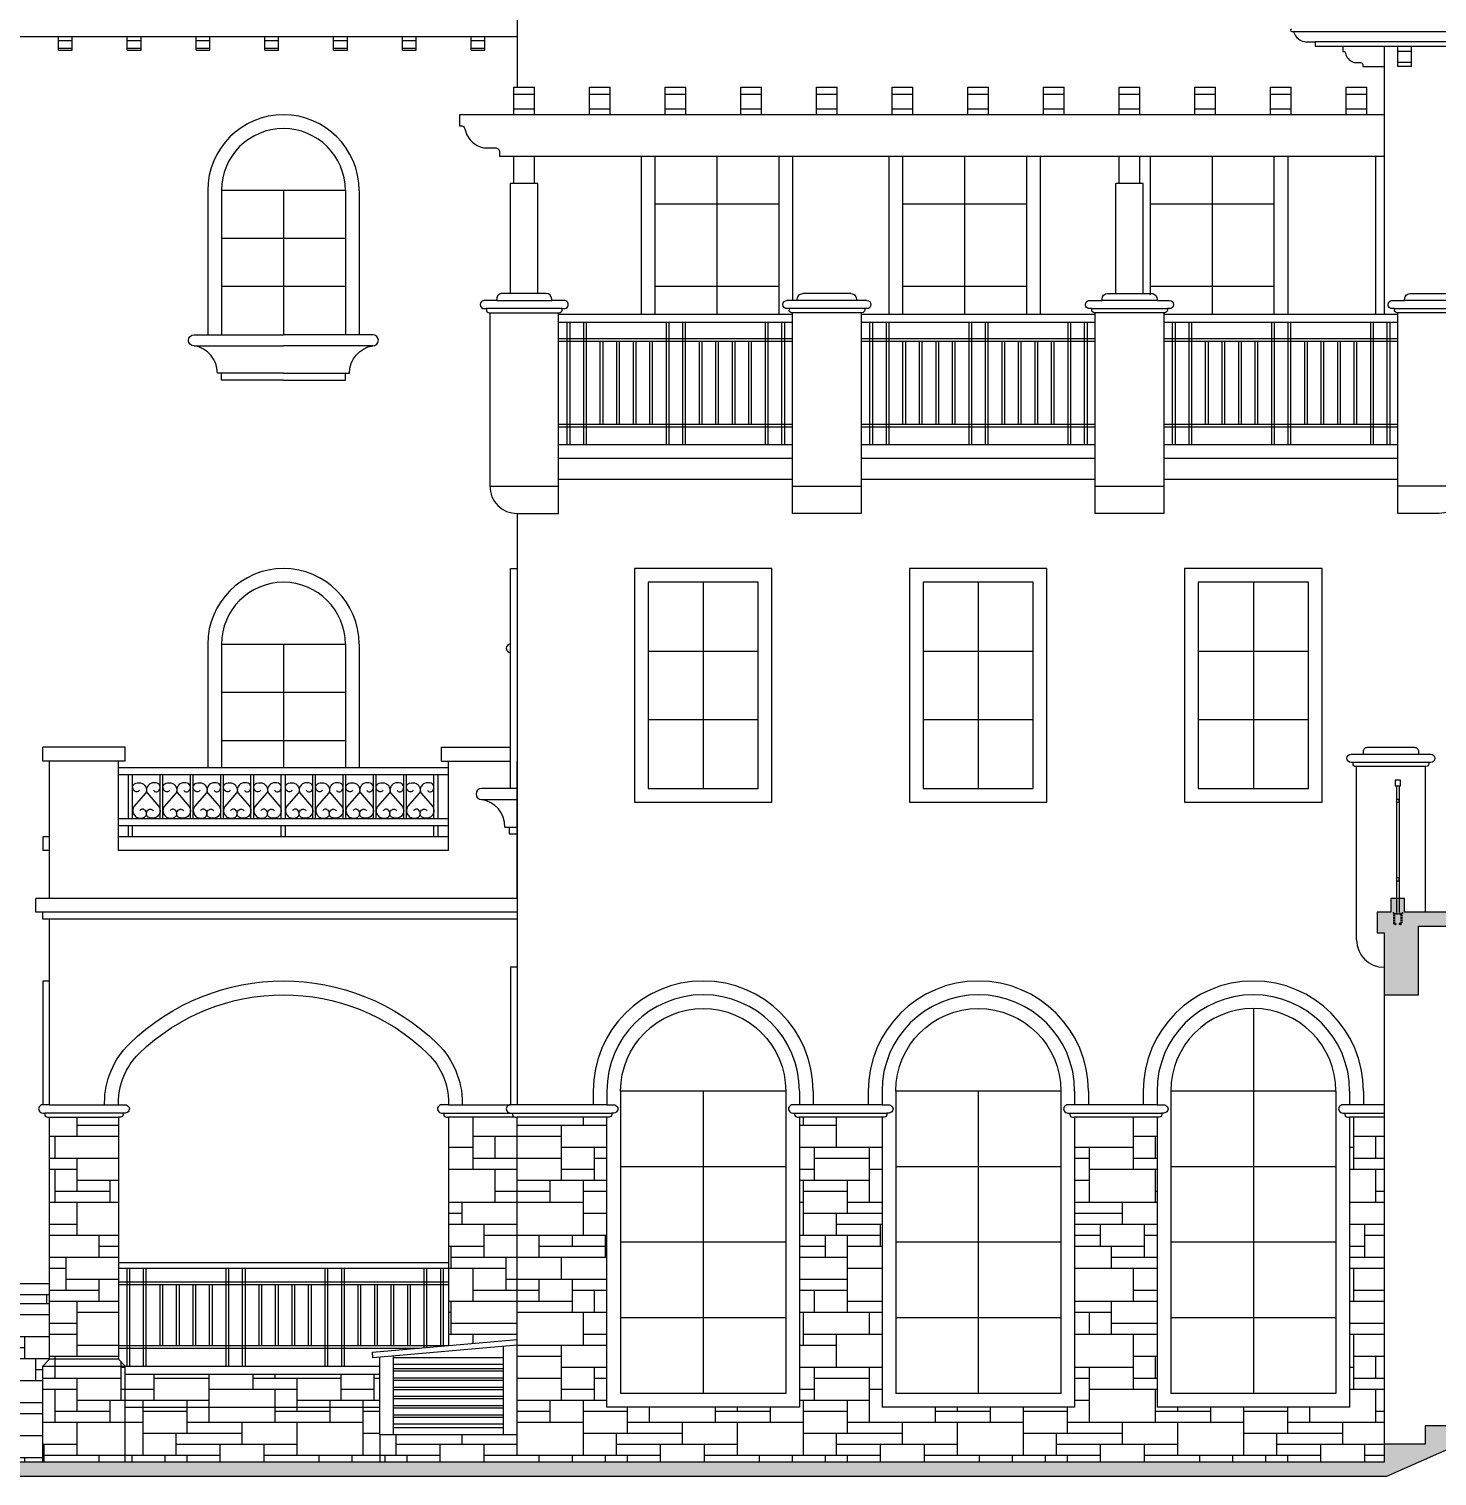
# Model space of a CAD drawing. Extents: x -34815 to 81416, y -425322 to 67478.
# Drawn here: x 13251 to 23486, y 46730 to 57254 of the extents above; entities that cross this region are included whole.
import ezdxf

# ---------------------------------------------------------------- set-up
doc = ezdxf.new("R2010")
doc.units = 0
doc.header["$LTSCALE"] = 1000
doc.header["$MEASUREMENT"] = 0
doc.linetypes.add('DASH', pattern=[0.35, 0.25, -0.1])
for name, color, linetype in [('column', 6, 'Continuous'), ('PUB_HATCH', 8, 'Continuous'), ('STAIR', 4, 'Continuous'), ('WINDOW', 4, 'Continuous')]:
    doc.layers.add(name, color=color, linetype=linetype)
doc.layers.add('WALL', color=2, linetype='Continuous', lineweight=25)
pattern_1 = [(0, (0, 0), (0, 1600), [1200, -400]), (0, (0, 80), (0, 1600), [-480, 480, -240, 400]), (0, (0, 160), (0, 1600), [-720, 880]), (0, (0, 240), (0, 1600), [720, -880]), (0, (0, 320), (0, 1600), [-320, 1280]), (0, (0, 400), (0, 1600), [560, -400, 480, -160]), (0, (560, 480), (0, 1600), [1280, -320]), (0, (-80, 560), (0, 1600), [880, -720]), (0, (-320, 640), (0, 1600), [720, -880]), (0, (0, 720), (0, 1600), [1280, -320]), (0, (0, 800), (0, 1600), [-640, 400, -240, 320]), (0, (800, 880), (0, 1600), [960, -640]), (0, (160, 960), (0, 1600), [640, -320, 240, -400]), (0, (480, 1040), (0, 1600), [640, -240, 400, -320]), (0, (1120, 1120), (0, 1600), [960, -640]), (0, (480, 1200), (0, 1600), [640, -960]), (0, (800, 1280), (0, 1600), [720, -880]), (0, (800, 1360), (0, 1600), [-480, 1120]), (0, (320, 1440), (0, 1600), [480, -1120]), (0, (800, 1520), (0, 1600), [1120, -480]), (90, (0, 640), (-1600, 1e-13), [240, -640, 560, -160]), (90, (160, 720), (-1600, 1e-13), [400, -240, 160, -800]), (90, (240, 400), (-1600, 1e-13), [160, -1440]), (90, (320, 240), (-1600, 1e-13), [160, -960, 240, -240]), (90, (400, 560), (-1600, 1e-13), [160, -1440]), (90, (480, 0), (-1600, 1e-13), [240, -720, 400, -240]), (90, (560, 320), (-1600, 1e-13), [240, -1360]), (90, (640, 720), (-1600, 1e-13), [240, -80, 160, -1120]), (90, (720, 80), (-1600, 1e-13), [240, -1360]), (90, (800, 480), (-1600, 1e-13), [240, -80, 240, -160, 400, -480]), (90, (960, 480), (-1600, 1e-13), [-1120, 160, -160, 160]), (90, (1040, 720), (-1600, 1e-13), [160, -1440]), (90, (1120, 160), (-1600, 1e-13), [160, -560, 400, -480]), (90, (1200, 400), (-1600, 1e-13), [80, -1040, 240, -240]), (90, (1280, 480), (-1600, 1e-13), [400, -400, 240, -560]), (90, (1360, 880), (-1600, 1e-13), [240, -400, 160, -800]), (90, (1440, 320), (-1600, 1e-13), [160, -1440]), (90, (1520, 480), (-1600, 1e-13), [160, -480, 240, -720])]

# ---------------------------------------------------------------- blocks, each defined once
blk = doc.blocks.new('ERSG')
at = {"layer": 'WALL'}
for points in [[(172770, 36534), (173770, 36534), (173770, 34834), (172770, 34834)], [(172870, 36434), (173670, 36434), (173670, 34934), (172870, 34934)]]:
    blk.add_lwpolyline(points, close=True, dxfattribs=at)
at = {"layer": 'WINDOW'}
for p, q in [((173270, 36434), (173270, 34934)), ((173670, 35934), (172870, 35934)), ((172870, 35434), (173670, 35434))]:
    blk.add_line(p, q, dxfattribs=at)
blk = doc.blocks.new('gfdrewtwe')
at = {"layer": 'WALL'}
for p, q in [((12225, 35799), (12805, 35799)), ((12340, 35849), (12690, 35849)), ((12225, 35739), (12805, 35739)), ((12240, 35739), (12240, 35729)), ((12260, 35709), (12770, 35709)), ((12265, 35709), (12265, 34249)), ((12765, 34249), (12765, 35709)), ((12790, 35739), (12790, 35729)), ((12765, 34449), (12265, 34449)), ((12265, 34249), (12765, 34249))]:
    blk.add_line(p, q, dxfattribs=at)
for centre, radius, start, end in [((12225, 35769), 30, 90, 270), ((12340, 35809), 40, 90, 194.4775), ((12690, 35809), 40, 345.5225, 90), ((12805, 35769), 30, 270, 90), ((12260, 35729), 20, 180, 270), ((12770, 35729), 20, 270, 0)]:
    blk.add_arc(centre, radius, start, end, dxfattribs=at)
blk = doc.blocks.new('GFDSGFD')
for p, q in [((56759, -7683), (56609, -7683)), ((56609, -7883), (56609, -7683)), ((56609, -7736), (56759, -7736)), ((56759, -7883), (56759, -7683)), ((56609, -7843), (56759, -7843))]:
    blk.add_line(p, q)
blk = doc.blocks.new('gd')
for p, q in [((-12141, -53287), (-12141, -53137)), ((-12041, -53287), (-12041, -53137)), ((-12141, -53177), (-12041, -53177)), ((-12141, -53257), (-12041, -53257)), ((-12141, -53287), (-12141, -53287)), ((-12141, -53287), (-12041, -53287))]:
    blk.add_line(p, q)
blk = doc.blocks.new('REW')
at = {"layer": 'WINDOW'}
for p, q in [((-107664, 35915), (-107924, 35915)), ((-107924, 35835), (-107664, 35835)), ((-107754, 35635), (-107724, 35635)), ((-107724, 35635), (-107724, 35585)), ((-107724, 35635), (-107664, 35635)), ((-107724, 35585), (-107664, 35585)), ((-107664, 35585), (-107664, 35585))]:
    blk.add_line(p, q, dxfattribs=at)
for centre, radius, start, end in [((-107924, 35875), 40, 90, 270), ((-107954, 35637), 200, 359.3523, 81.3768)]:
    blk.add_arc(centre, radius, start, end, dxfattribs=at)
blk = doc.blocks.new('rtew')
at = {"layer": 'WALL'}
for p, q in [((-28, -16378), (-578, -16378)), ((-553, -16408), (-53, -16408)), ((-503, -16318), (-103, -16318)), ((-53, -17668), (-553, -17668))]:
    blk.add_line(p, q, dxfattribs=at)
blk.add_lwpolyline([(-553, -17868), (-53, -17868), (-53, -16408), (-48, -16408, 0.41424), (-28, -16388), (-28, -16378), (-13, -16378, 1.047767), (-16, -16318), (-103, -16318), (-103, -16308, 0.414171), (-143, -16268), (-203, -16268), (-403, -16268), (-463, -16268, 0.414214), (-503, -16308), (-503, -16318), (-593, -16318, 1), (-593, -16378), (-578, -16378), (-578, -16388, 0.414214), (-558, -16408), (-553, -16408), (-553, -17868)], format="xyb", dxfattribs=at)
blk = doc.blocks.new('tges')
at = {"layer": 'WALL'}
for p, q in [((572, -16378), (22, -16378)), ((47, -16408), (547, -16408)), ((97, -16318), (497, -16318)), ((47, -17668), (547, -17668))]:
    blk.add_line(p, q, dxfattribs=at)
blk.add_lwpolyline([(197, -16268), (137, -16268, 0.414214), (97, -16308), (97, -16318), (7, -16318, 1), (7, -16378), (22, -16378), (22, -16388, 0.414214), (42, -16408), (47, -16408), (47, -17568), (47, -17668, 0.414046), (247, -17868), (547, -17868), (547, -16408), (552, -16408, 0.41424), (572, -16388), (572, -16378), (587, -16378, 1.047767), (584, -16318), (497, -16318), (497, -16308, 0.414171), (457, -16268), (397, -16268), (197, -16268)], format="xyb", dxfattribs=at)
blk = doc.blocks.new('GTEDTR')
for p, q in [((130315, -202467), (130315, -204667)), ((131515, -202467), (131515, -204667)), ((130315, -204667), (131515, -204667))]:
    blk.add_line(p, q)
blk.add_arc((130915, -202467), 600, 0, 180)
at = {"layer": 'WINDOW'}
for p, q in [((130315, -202467), (131515, -202467)), ((130915, -202467), (130915, -204667)), ((130315, -203017), (131515, -203017)), ((130315, -203567), (131515, -203567)), ((130315, -204117), (131515, -204117))]:
    blk.add_line(p, q, dxfattribs=at)
blk = doc.blocks.new('dgtre')
for p, q in [((6888, -53144), (6888, -53044)), ((6888, -53075), (6988, -53075)), ((6888, -53130), (6988, -53130)), ((6888, -53144), (6888, -53144)), ((6888, -53144), (6988, -53144)), ((6988, -53144), (6988, -53044))]:
    blk.add_line(p, q)
blk = doc.blocks.new('t')
for p, q in [((-43074, -84193), (-43074, -83541)), ((-42974, -84193), (-42974, -83550)), ((-42174, -84193), (-42174, -83620)), ((-42074, -84193), (-42074, -83629))]:
    blk.add_line(p, q)
at = {"layer": 'WALL'}
blk.add_lwpolyline([(-43074, -84193), (-42074, -84193), (-42074, -84393)], dxfattribs=at)
at = {"layer": 'WINDOW'}
for p, q in [((-42021, -83593), (-43074, -83501)), ((-43074, -83541), (-43074, -83501)), ((-43074, -83541), (-42024, -83633)), ((-42974, -83633), (-42174, -83633)), ((-42024, -83633), (-42021, -83593)), ((-42974, -83682), (-42174, -83682)), ((-42974, -83714), (-42174, -83714)), ((-42974, -83731), (-42174, -83731)), ((-42974, -83781), (-42174, -83781)), ((-42974, -83798), (-42174, -83798)), ((-42974, -83848), (-42174, -83848)), ((-42974, -83865), (-42174, -83865)), ((-42974, -83915), (-42174, -83915)), ((-42974, -83932), (-42174, -83932)), ((-42974, -83982), (-42174, -83982)), ((-42974, -83999), (-42174, -83999)), ((-42974, -84049), (-42174, -84049)), ((-42974, -84066), (-42174, -84066)), ((-42974, -84116), (-42174, -84116)), ((-42974, -84143), (-42174, -84143))]:
    blk.add_line(p, q, dxfattribs=at)

msp = doc.modelspace()

# ---------------------------------------------------------------- hatches: boundary and pattern name
msp.add_hatch(color=256).paths.add_polyline_path([(32462, 46830), (30201, 46830), (30201, 46963), (29901, 46963), (29901, 47096), (29601, 47096), (29601, 47230), (23701, 47230), (23701, 47096), (23401, 47096), (23401, 46963), (23101, 46963), (23101, 46830), (8645, 46830), (8645, 46730), (23122, 46730), (24025, 47130), (29278, 47130), (30180, 46730), (32462, 46730)])
at = {"layer": 'PUB_HATCH'}
msp.add_hatch(color=9, dxfattribs=at).paths.add_polyline_path([(23251, 50830), (23251, 50930), (23151, 50930), (23151, 50830), (23051, 50830), (23051, 50680), (23101, 50680), (23101, 50230), (23351, 50230), (23351, 50730), (29951, 50730), (29951, 50230), (30201, 50230), (30201, 50680), (30251, 50680), (30251, 50830), (30151, 50830), (30151, 50930), (30051, 50930), (30051, 50830), (29951, 50830), (23351, 50830)])
h = msp.add_hatch(dxfattribs=at)
h.set_pattern_fill('文化石01', color=9, scale=100, style=0)
h.set_pattern_definition(pattern_1)
h.paths.add_polyline_path([(13401, 47580), (13401, 49340), (13901, 49340), (13901, 47580), (13951, 47530), (13951, 46830), (13351, 46830), (13351, 47530)])
h = msp.add_hatch(dxfattribs=at)
h.set_pattern_fill('文化石01', color=9, scale=100, style=0)
h.set_pattern_definition(pattern_1)
h.paths.add_polyline_path([(23101, 49340), (23101, 46830), (13951, 46830), (13951, 47470), (15801, 47470), (15801, 47030), (16801, 47030), (16801, 49340), (17452, 49340), (17452, 47230), (18852, 47230), (18852, 49340), (19452, 49340), (19452, 47230), (20852, 47230), (20852, 49340), (21451, 49340), (21451, 47230), (22851, 47230), (22851, 49340)])
h = msp.add_hatch(dxfattribs=at)
h.set_pattern_fill('文化石01', color=9, scale=100, style=0)
h.set_pattern_definition(pattern_1)
h.paths.add_polyline_path([(16801, 49340), (16301, 49340), (16301, 47678), (16801, 47722)])
h = msp.add_hatch(dxfattribs=at)
h.set_pattern_fill('文化石01', color=9, scale=100, style=0)
h.set_pattern_definition([(180, (-156460.2, 87102.5), (0, 1600), [1200, -400]), (180, (-156460.2, 87182.5), (0, 1600), [-480, 480, -240, 400]), (180, (-156460.2, 87262.5), (0, 1600), [-720, 880]), (180, (-156460.2, 87342.5), (0, 1600), [720, -880]), (180, (-156460.2, 87422.5), (0, 1600), [-320, 1280]), (180, (-156460.2, 87502.5), (0, 1600), [560, -400, 480, -160]), (180, (-157020.2, 87582.5), (0, 1600), [1280, -320]), (180, (-156380.2, 87662.5), (0, 1600), [880, -720]), (180, (-156140.2, 87742.5), (0, 1600), [720, -880]), (180, (-156460.2, 87822.5), (0, 1600), [1280, -320]), (180, (-156460.2, 87902.5), (0, 1600), [-640, 400, -240, 320]), (180, (-157260.2, 87982.5), (0, 1600), [960, -640]), (180, (-156620.2, 88062.5), (0, 1600), [640, -320, 240, -400]), (180, (-156940.2, 88142.5), (0, 1600), [640, -240, 400, -320]), (180, (-157580.2, 88222.5), (0, 1600), [960, -640]), (180, (-156940.2, 88302.5), (0, 1600), [640, -960]), (180, (-157260.2, 88382.5), (0, 1600), [720, -880]), (180, (-157260.2, 88462.5), (0, 1600), [-480, 1120]), (180, (-156780.2, 88542.5), (0, 1600), [480, -1120]), (180, (-157260.2, 88622.5), (0, 1600), [1120, -480]), (90, (-156460.2, 87742.5), (1600, 1e-13), [240, -640, 560, -160]), (90, (-156620.2, 87822.5), (1600, 1e-13), [400, -240, 160, -800]), (90, (-156700.2, 87502.5), (1600, 1e-13), [160, -1440]), (90, (-156780.2, 87342.5), (1600, 1e-13), [160, -960, 240, -240]), (90, (-156860.2, 87662.5), (1600, 1e-13), [160, -1440]), (90, (-156940.2, 87102.5), (1600, 1e-13), [240, -720, 400, -240]), (90, (-157020.2, 87422.5), (1600, 1e-13), [240, -1360]), (90, (-157100.2, 87822.5), (1600, 1e-13), [240, -80, 160, -1120]), (90, (-157180.2, 87182.5), (1600, 1e-13), [240, -1360]), (90, (-157260.2, 87582.5), (1600, 1e-13), [240, -80, 240, -160, 400, -480]), (90, (-157420.2, 87582.5), (1600, 1e-13), [-1120, 160, -160, 160]), (90, (-157500.2, 87822.5), (1600, 1e-13), [160, -1440]), (90, (-157580.2, 87262.5), (1600, 1e-13), [160, -560, 400, -480]), (90, (-157660.2, 87502.5), (1600, 1e-13), [80, -1040, 240, -240]), (90, (-157740.2, 87582.5), (1600, 1e-13), [400, -400, 240, -560]), (90, (-157820.2, 87982.5), (1600, 1e-13), [240, -400, 160, -800]), (90, (-157900.2, 87422.5), (1600, 1e-13), [160, -1440]), (90, (-157980.2, 87582.5), (1600, 1e-13), [160, -480, 240, -720])])
h.paths.add_polyline_path([(13401, 48050), (13401, 47580), (13351, 47530), (13351, 46830), (10801, 46830), (10801, 48050)])

# ---------------------------------------------------------------- linework, layer by layer
for p, q in [((16801, 58530), (16801, 56830)), ((10651, 57200), (16801, 57200)), ((22443, 57235), (30859, 57235)), ((30701, 57160), (22601, 57160)), ((16776, 56130), (16776, 56330)), ((16926, 56130), (16926, 56330)), ((21176, 56130), (21176, 56330)), ((21326, 56130), (21326, 56330)), ((16751, 55330), (16751, 56130)), ((16951, 56130), (16751, 56130)), ((16951, 55330), (16951, 56130)), ((21151, 55330), (21151, 56130)), ((21351, 56130), (21151, 56130)), ((21351, 55330), (21351, 56130)), ((14551, 56080), (14551, 55030)), ((14651, 56080), (14651, 55030)), ((15551, 56080), (15551, 55030)), ((15651, 56080), (15651, 55030)), ((14451, 54950), (15101, 54950)), ((15751, 54950), (15101, 54950)), ((15101, 54750), (14651, 54750)), ((15101, 54750), (15551, 54750)), ((18801, 54230), (17101, 54230)), ((21001, 54230), (19301, 54230)), ((23201, 54230), (21501, 54230)), ((18801, 54130), (17101, 54130)), ((21001, 54130), (19301, 54130)), ((23201, 54130), (21501, 54130)), ((14551, 52780), (14551, 51880)), ((14651, 52780), (14651, 51880)), ((15551, 52780), (15551, 51880)), ((15651, 52780), (15651, 51880)), ((23221, 51790), (23181, 51790)), ((23181, 51790), (23181, 51750)), ((23221, 51750), (23221, 51790)), ((23181, 51750), (23221, 51750)), ((23191, 51750), (23191, 50830)), ((23211, 51750), (23211, 50830)), ((23211, 51650), (23191, 51650)), ((23191, 51650), (23191, 51630)), ((23191, 51630), (23211, 51630)), ((23211, 51630), (23211, 51650)), ((21551, 49530), (21551, 47330)), ((22751, 49530), (22751, 47330)), ((10801, 48130), (13401, 48130)), ((10801, 48050), (13401, 48050)), ((13951, 47530), (15801, 47530)), ((13951, 47470), (15801, 47470)), ((22751, 47330), (21551, 47330)), ((13951, 47230), (15801, 47230))]:
    msp.add_line(p, q)
at = {"color": 7, "linetype": 'DASH', "ltscale": 0.05}
for p, q in [((23168, 50830), (23168, 50822)), ((23235, 50822), (23168, 50822)), ((23170, 50811), (23170, 50753)), ((23176, 50811), (23176, 50753)), ((23219, 50816), (23181, 50816)), ((23181, 50748), (23188, 50748)), ((23181, 50742), (23188, 50742)), ((23188, 50748), (23188, 50742)), ((23212, 50748), (23212, 50742)), ((23219, 50748), (23212, 50748)), ((23219, 50742), (23212, 50742)), ((23224, 50811), (23224, 50753)), ((23230, 50811), (23230, 50753)), ((23235, 50830), (23235, 50822))]:
    msp.add_line(p, q, dxfattribs=at)
for points in [[(22801, 57130), (22801, 57090), (22806, 57090, -0.353065), (22821, 57078, 0.250624), (22876, 57013, 0.094114), (22894, 57010), (22931, 57010, -0.414214), (22946, 56995), (22946, 56980), (23101, 56980)], [(23101, 56630), (16381, 56630), (16381, 56550), (16390, 56550, -0.353065), (16420, 56527, 0.250624), (16530, 56397, 0.094114), (16566, 56390), (16641, 56390, -0.414214), (16671, 56360), (16671, 56330), (23101, 56330)], [(15101, 54700), (14651, 54700), (14651, 54750), (14621, 54750, 0.374006), (14451, 54950, -1), (14451, 55030), (15101, 55030)], [(15101, 54700), (15551, 54700), (15551, 54750), (15581, 54750, -0.374006), (15751, 54950, 1), (15751, 55030), (15101, 55030)]]:
    msp.add_lwpolyline(points, format="xyb")
for points in [[(17101, 53980), (18801, 53980)], [(19301, 53980), (21001, 53980)], [(21501, 53980), (23201, 53980)]]:
    msp.add_lwpolyline(points)
msp.add_lwpolyline([(23211, 51080), (23191, 51080), (23191, 51060), (23211, 51060)], close=True)
for centre, radius in [((15101, 56080), 550), ((15101, 56080), 450), ((15101, 52780), 550), ((15101, 52780), 450), ((22151, 49530), 600)]:
    msp.add_arc(centre, radius, 0, 180)
for centre, radius, start, end in [((23181, 50811), 11, 90, 180), ((23181, 50753), 11, 180, 270), ((23181, 50811), 5, 90, 180), ((23181, 50753), 5, 180, 270), ((23219, 50811), 11, 0, 90), ((23219, 50811), 5, 0, 90), ((23219, 50753), 5, 270, 0), ((23219, 50753), 11, 270, 0)]:
    msp.add_arc(centre, radius, start, end, dxfattribs=at)
at = {"layer": 'column'}
for points in [[(23251, 50830), (23251, 50930), (23151, 50930), (23151, 50830), (23051, 50830), (23051, 50680), (23101, 50680), (23101, 50230), (23351, 50230), (23351, 50730), (29951, 50730)], [(23151, 50830), (23101, 50830)], [(29951, 50830), (23351, 50830), (23351, 50830), (23251, 50830)], [(32462, 46830), (30201, 46830), (30201, 46963), (29901, 46963), (29901, 47096), (29601, 47096), (29601, 47230), (23701, 47230), (23701, 47096), (23401, 47096), (23401, 46963), (23101, 46963), (23101, 46830), (8645, 46830), (8645, 46730), (23122, 46730), (24025, 47130), (29278, 47130), (30180, 46730), (32462, 46730), (32462, 46830)]]:
    msp.add_lwpolyline(points, dxfattribs=at)
at = {"layer": 'STAIR'}
for p, q in [((17701, 56330), (17701, 55180)), ((17801, 56330), (17801, 55180)), ((18701, 56330), (18701, 55180)), ((18701, 56330), (18701, 55180)), ((18801, 56330), (18801, 55280)), ((19501, 56330), (19501, 55180)), ((19601, 56330), (19601, 55180)), ((20501, 56330), (20501, 55180)), ((20501, 56330), (20501, 55180)), ((20601, 56330), (20601, 55180)), ((21401, 56330), (21401, 55321)), ((21401, 56330), (21401, 55321)), ((22301, 56330), (22301, 55180)), ((22301, 56330), (22301, 55180)), ((22401, 56330), (22401, 55180)), ((17101, 55180), (18801, 55180)), ((19301, 55180), (21001, 55180)), ((21501, 55180), (23201, 55180)), ((18801, 55120), (17101, 55120)), ((17162, 55120), (17162, 54230)), ((17182, 55120), (17182, 54230)), ((17282, 55120), (17282, 54230)), ((17302, 55120), (17302, 54230)), ((17882, 55120), (17882, 54230)), ((17902, 55120), (17902, 54230)), ((18002, 55120), (18002, 54230)), ((18022, 55120), (18022, 54230)), ((18602, 55120), (18602, 54230)), ((18622, 55120), (18622, 54230)), ((18722, 55120), (18722, 54230)), ((18742, 55120), (18742, 54230)), ((21001, 55120), (19301, 55120)), ((19362, 55120), (19362, 54230)), ((19382, 55120), (19382, 54230)), ((19482, 55120), (19482, 54230)), ((19502, 55120), (19502, 54230)), ((20082, 55120), (20082, 54230)), ((20102, 55120), (20102, 54230)), ((20202, 55120), (20202, 54230)), ((20222, 55120), (20222, 54230)), ((20802, 55120), (20802, 54230)), ((20822, 55120), (20822, 54230)), ((20922, 55120), (20922, 54230)), ((20942, 55120), (20942, 54230)), ((23201, 55120), (21501, 55120)), ((21562, 55120), (21562, 54230)), ((21582, 55120), (21582, 54230)), ((21682, 55120), (21682, 54230)), ((21702, 55120), (21702, 54230)), ((22282, 55120), (22282, 54230)), ((22302, 55120), (22302, 54230)), ((22402, 55120), (22402, 54230)), ((22422, 55120), (22422, 54230)), ((23002, 55120), (23002, 54230)), ((23022, 55120), (23022, 54230)), ((23122, 55120), (23122, 54230)), ((23142, 55120), (23142, 54230)), ((18801, 55000), (17101, 55000)), ((18801, 54980), (17101, 54980)), ((17402, 54980), (17402, 54380)), ((17422, 54980), (17422, 54380)), ((17522, 54980), (17522, 54380)), ((17542, 54980), (17542, 54380)), ((17642, 54980), (17642, 54380)), ((17662, 54980), (17662, 54380)), ((17762, 54980), (17762, 54380)), ((17782, 54980), (17782, 54380)), ((18122, 54980), (18122, 54380)), ((18142, 54980), (18142, 54380)), ((18242, 54980), (18242, 54380)), ((18262, 54980), (18262, 54380)), ((18362, 54980), (18362, 54380)), ((18382, 54980), (18382, 54380)), ((18482, 54980), (18482, 54380)), ((18502, 54980), (18502, 54380)), ((21001, 55000), (19301, 55000)), ((21001, 54980), (19301, 54980)), ((19602, 54980), (19602, 54380)), ((19622, 54980), (19622, 54380)), ((19722, 54980), (19722, 54380)), ((19742, 54980), (19742, 54380)), ((19842, 54980), (19842, 54380)), ((19862, 54980), (19862, 54380)), ((19962, 54980), (19962, 54380)), ((19982, 54980), (19982, 54380)), ((20322, 54980), (20322, 54380)), ((20342, 54980), (20342, 54380)), ((20442, 54980), (20442, 54380)), ((20462, 54980), (20462, 54380)), ((20562, 54980), (20562, 54380)), ((20582, 54980), (20582, 54380)), ((20682, 54980), (20682, 54380)), ((20702, 54980), (20702, 54380)), ((23201, 55000), (21501, 55000)), ((23201, 54980), (21501, 54980)), ((21802, 54980), (21802, 54380)), ((21822, 54980), (21822, 54380)), ((21922, 54980), (21922, 54380)), ((21942, 54980), (21942, 54380)), ((22042, 54980), (22042, 54380)), ((22062, 54980), (22062, 54380)), ((22162, 54980), (22162, 54380)), ((22182, 54980), (22182, 54380)), ((22522, 54980), (22522, 54380)), ((22542, 54980), (22542, 54380)), ((22642, 54980), (22642, 54380)), ((22662, 54980), (22662, 54380)), ((22762, 54980), (22762, 54380)), ((22782, 54980), (22782, 54380)), ((22882, 54980), (22882, 54380)), ((22902, 54980), (22902, 54380)), ((17101, 54380), (18801, 54380)), ((17101, 54360), (18801, 54360)), ((19301, 54380), (21001, 54380)), ((19301, 54360), (21001, 54360)), ((21501, 54380), (23201, 54380)), ((21501, 54360), (23201, 54360)), ((23426, 51920), (22876, 51920)), ((22951, 51980), (23351, 51980)), ((16301, 51880), (13901, 51880)), ((16301, 51830), (13901, 51830)), ((13975, 51510), (13975, 51830)), ((14005, 51510), (14005, 51830)), ((14205, 51510), (14205, 51830)), ((14225, 51510), (14225, 51830)), ((14425, 51510), (14425, 51830)), ((14445, 51510), (14445, 51830)), ((14645, 51510), (14645, 51830)), ((14665, 51510), (14665, 51830)), ((14865, 51510), (14865, 51830)), ((14885, 51510), (14885, 51830)), ((15085, 51510), (15085, 51830)), ((15115, 51510), (15115, 51830)), ((15315, 51510), (15315, 51830)), ((15335, 51510), (15335, 51830)), ((15535, 51510), (15535, 51830)), ((15555, 51510), (15555, 51830)), ((15755, 51510), (15755, 51830)), ((15775, 51510), (15775, 51830)), ((15975, 51510), (15975, 51830)), ((15995, 51510), (15995, 51830)), ((16195, 51510), (16195, 51830)), ((16225, 51510), (16225, 51830)), ((16301, 51510), (13901, 51510)), ((16301, 51460), (13901, 51460)), ((16301, 51380), (13901, 51380)), ((13975, 51380), (13975, 51460)), ((14005, 51380), (14005, 51460)), ((15085, 51380), (15085, 51460)), ((15115, 51380), (15115, 51460)), ((16195, 51380), (16195, 51460)), ((16225, 51380), (16225, 51460)), ((16301, 48280), (13901, 48280)), ((16301, 48240), (13901, 48240)), ((13962, 48240), (13962, 47530)), ((13982, 48240), (13982, 47530)), ((14082, 48240), (14082, 47530)), ((14102, 48240), (14102, 47530)), ((14682, 48240), (14682, 47530)), ((14702, 48240), (14702, 47530)), ((14802, 48240), (14802, 47530)), ((14822, 48240), (14822, 47530)), ((15402, 48240), (15402, 47530)), ((15422, 48240), (15422, 47530)), ((15522, 48240), (15522, 47530)), ((15542, 48240), (15542, 47530)), ((16122, 48240), (16122, 47663)), ((16142, 48240), (16142, 47664)), ((16242, 48240), (16242, 47673)), ((16262, 48240), (16262, 47675)), ((16301, 48140), (13901, 48140)), ((16301, 48120), (13901, 48120)), ((14202, 48120), (14202, 47680)), ((14222, 48120), (14222, 47680)), ((14322, 48120), (14322, 47680)), ((14342, 48120), (14342, 47680)), ((14442, 48120), (14442, 47680)), ((14462, 48120), (14462, 47680)), ((14562, 48120), (14562, 47680)), ((14582, 48120), (14582, 47680)), ((14922, 48120), (14922, 47680)), ((14942, 48120), (14942, 47680)), ((15042, 48120), (15042, 47680)), ((15062, 48120), (15062, 47680)), ((15162, 48120), (15162, 47680)), ((15182, 48120), (15182, 47680)), ((15282, 48120), (15282, 47680)), ((15302, 48120), (15302, 47680)), ((15642, 48120), (15642, 47680)), ((15662, 48120), (15662, 47680)), ((15762, 48120), (15762, 47680)), ((15782, 48120), (15782, 47680)), ((15882, 48120), (15882, 47680)), ((15902, 48120), (15902, 47680)), ((16002, 48120), (16002, 47680)), ((16022, 48120), (16022, 47680)), ((13901, 47680), (16301, 47680)), ((13901, 47660), (16091, 47660))]:
    msp.add_line(p, q, dxfattribs=at)
for points in [[(14054, 51719, -0.151768), (14046, 51709, -0.28797), (14017, 51713, -0.216067), (14005, 51739, -0.327092), (14027, 51769, -0.174853), (14075, 51767, -0.150941), (14096, 51748, -0.144945), (14106, 51719, -0.086621), (14101, 51698), (14014, 51600, 0.020682), (14007, 51581, 0.153364), (14008, 51554, 0.109649), (14025, 51527, 0.151234), (14054, 51515, 0.129737), (14087, 51519, 0.187558), (14103, 51535, 0.189733), (14104, 51560, 0.247095), (14083, 51579, 0.235112), (14063, 51576, 0.084885), (14057, 51568, 1.56974)], [(14157, 51719, 0.151768), (14165, 51709, 0.28797), (14194, 51713, 0.216067), (14205, 51739, 0.327092), (14184, 51769, 0.174853), (14136, 51767, 0.150941), (14115, 51748, 0.144945), (14105, 51719, 0.086621), (14110, 51698), (14196, 51600, -0.020682), (14203, 51581, -0.153364), (14203, 51554, -0.109649), (14186, 51527, -0.151234), (14157, 51515, -0.129737), (14124, 51519, -0.187558), (14107, 51535, -0.189733), (14107, 51560, -0.247095), (14127, 51579, -0.235112), (14148, 51576, -0.084885), (14154, 51568, -1.56974)], [(14274, 51719, -0.151768), (14266, 51709, -0.28797), (14237, 51713, -0.216067), (14225, 51739, -0.327092), (14247, 51769, -0.174853), (14295, 51767, -0.150941), (14316, 51748, -0.144945), (14326, 51719, -0.086621), (14321, 51698), (14234, 51600, 0.020682), (14227, 51581, 0.153364), (14228, 51554, 0.109649), (14245, 51527, 0.151234), (14274, 51515, 0.129737), (14307, 51519, 0.187558), (14323, 51535, 0.189733), (14324, 51560, 0.247095), (14303, 51579, 0.235112), (14283, 51576, 0.084885), (14277, 51568, 1.56974)], [(14377, 51719, 0.151768), (14385, 51709, 0.28797), (14414, 51713, 0.216067), (14425, 51739, 0.327092), (14404, 51769, 0.174853), (14356, 51767, 0.150941), (14335, 51748, 0.144945), (14325, 51719, 0.086621), (14330, 51698), (14416, 51600, -0.020682), (14423, 51581, -0.153364), (14423, 51554, -0.109649), (14406, 51527, -0.151234), (14377, 51515, -0.129737), (14344, 51519, -0.187558), (14327, 51535, -0.189733), (14327, 51560, -0.247095), (14347, 51579, -0.235112), (14368, 51576, -0.084885), (14374, 51568, -1.56974)], [(14494, 51719, -0.151768), (14486, 51709, -0.28797), (14457, 51713, -0.216067), (14445, 51739, -0.327092), (14467, 51769, -0.174853), (14515, 51767, -0.150941), (14536, 51748, -0.144945), (14546, 51719, -0.086621), (14541, 51698), (14454, 51600, 0.020682), (14447, 51581, 0.153364), (14448, 51554, 0.109649), (14465, 51527, 0.151234), (14494, 51515, 0.129737), (14527, 51519, 0.187558), (14543, 51535, 0.189733), (14544, 51560, 0.247095), (14523, 51579, 0.235112), (14503, 51576, 0.084885), (14497, 51568, 1.56974)], [(14597, 51719, 0.151768), (14605, 51709, 0.28797), (14634, 51713, 0.216067), (14645, 51739, 0.327092), (14624, 51769, 0.174853), (14576, 51767, 0.150941), (14555, 51748, 0.144945), (14545, 51719, 0.086621), (14550, 51698), (14636, 51600, -0.020682), (14643, 51581, -0.153364), (14643, 51554, -0.109649), (14626, 51527, -0.151234), (14597, 51515, -0.129737), (14564, 51519, -0.187558), (14547, 51535, -0.189733), (14547, 51560, -0.247095), (14567, 51579, -0.235112), (14588, 51576, -0.084885), (14594, 51568, -1.56974)], [(14714, 51719, -0.151768), (14706, 51709, -0.28797), (14677, 51713, -0.216067), (14665, 51739, -0.327092), (14687, 51769, -0.174853), (14735, 51767, -0.150941), (14756, 51748, -0.144945), (14766, 51719, -0.086621), (14761, 51698), (14674, 51600, 0.020682), (14667, 51581, 0.153364), (14668, 51554, 0.109649), (14685, 51527, 0.151234), (14714, 51515, 0.129737), (14747, 51519, 0.187558), (14763, 51535, 0.189733), (14764, 51560, 0.247095), (14743, 51579, 0.235112), (14723, 51576, 0.084885), (14717, 51568, 1.56974)], [(14817, 51719, 0.151768), (14825, 51709, 0.28797), (14854, 51713, 0.216067), (14865, 51739, 0.327092), (14844, 51769, 0.174853), (14796, 51767, 0.150941), (14775, 51748, 0.144945), (14765, 51719, 0.086621), (14770, 51698), (14856, 51600, -0.020682), (14863, 51581, -0.153364), (14863, 51554, -0.109649), (14846, 51527, -0.151234), (14817, 51515, -0.129737), (14784, 51519, -0.187558), (14767, 51535, -0.189733), (14767, 51560, -0.247095), (14787, 51579, -0.235112), (14808, 51576, -0.084885), (14814, 51568, -1.56974)], [(14934, 51719, -0.151768), (14926, 51709, -0.28797), (14897, 51713, -0.216067), (14885, 51739, -0.327092), (14907, 51769, -0.174853), (14955, 51767, -0.150941), (14976, 51748, -0.144945), (14986, 51719, -0.086621), (14981, 51698), (14894, 51600, 0.020682), (14887, 51581, 0.153364), (14888, 51554, 0.109649), (14905, 51527, 0.151234), (14934, 51515, 0.129737), (14967, 51519, 0.187558), (14983, 51535, 0.189733), (14984, 51560, 0.247095), (14963, 51579, 0.235112), (14943, 51576, 0.084885), (14937, 51568, 1.56974)], [(15037, 51719, 0.151768), (15045, 51709, 0.28797), (15074, 51713, 0.216067), (15085, 51739, 0.327092), (15064, 51769, 0.174853), (15016, 51767, 0.150941), (14995, 51748, 0.144945), (14985, 51719, 0.086621), (14990, 51698), (15076, 51600, -0.020682), (15083, 51581, -0.153364), (15083, 51554, -0.109649), (15066, 51527, -0.151234), (15037, 51515, -0.129737), (15004, 51519, -0.187558), (14987, 51535, -0.189733), (14987, 51560, -0.247095), (15007, 51579, -0.235112), (15028, 51576, -0.084885), (15034, 51568, -1.56974)], [(15164, 51719, -0.151768), (15156, 51709, -0.28797), (15127, 51713, -0.216067), (15115, 51739, -0.327092), (15137, 51769, -0.174853), (15185, 51767, -0.150941), (15206, 51748, -0.144945), (15216, 51719, -0.086621), (15211, 51698), (15124, 51600, 0.020682), (15117, 51581, 0.153364), (15118, 51554, 0.109649), (15135, 51527, 0.151234), (15164, 51515, 0.129737), (15197, 51519, 0.187558), (15213, 51535, 0.189733), (15214, 51560, 0.247095), (15193, 51579, 0.235112), (15173, 51576, 0.084885), (15167, 51568, 1.56974)], [(15267, 51719, 0.151768), (15275, 51709, 0.28797), (15304, 51713, 0.216067), (15315, 51739, 0.327092), (15294, 51769, 0.174853), (15246, 51767, 0.150941), (15225, 51748, 0.144945), (15215, 51719, 0.086621), (15220, 51698), (15306, 51600, -0.020682), (15313, 51581, -0.153364), (15313, 51554, -0.109649), (15296, 51527, -0.151234), (15267, 51515, -0.129737), (15234, 51519, -0.187558), (15217, 51535, -0.189733), (15217, 51560, -0.247095), (15237, 51579, -0.235112), (15258, 51576, -0.084885), (15264, 51568, -1.56974)], [(15384, 51719, -0.151768), (15376, 51709, -0.28797), (15347, 51713, -0.216067), (15335, 51739, -0.327092), (15357, 51769, -0.174853), (15405, 51767, -0.150941), (15426, 51748, -0.144945), (15436, 51719, -0.086621), (15431, 51698), (15344, 51600, 0.020682), (15337, 51581, 0.153364), (15338, 51554, 0.109649), (15355, 51527, 0.151234), (15384, 51515, 0.129737), (15417, 51519, 0.187558), (15433, 51535, 0.189733), (15434, 51560, 0.247095), (15413, 51579, 0.235112), (15393, 51576, 0.084885), (15387, 51568, 1.56974)], [(15487, 51719, 0.151768), (15495, 51709, 0.28797), (15524, 51713, 0.216067), (15535, 51739, 0.327092), (15514, 51769, 0.174853), (15466, 51767, 0.150941), (15445, 51748, 0.144945), (15435, 51719, 0.086621), (15440, 51698), (15526, 51600, -0.020682), (15533, 51581, -0.153364), (15533, 51554, -0.109649), (15516, 51527, -0.151234), (15487, 51515, -0.129737), (15454, 51519, -0.187558), (15437, 51535, -0.189733), (15437, 51560, -0.247095), (15457, 51579, -0.235112), (15478, 51576, -0.084885), (15484, 51568, -1.56974)], [(15604, 51719, -0.151768), (15596, 51709, -0.28797), (15567, 51713, -0.216067), (15555, 51739, -0.327092), (15577, 51769, -0.174853), (15625, 51767, -0.150941), (15646, 51748, -0.144945), (15656, 51719, -0.086621), (15651, 51698), (15564, 51600, 0.020682), (15557, 51581, 0.153364), (15558, 51554, 0.109649), (15575, 51527, 0.151234), (15604, 51515, 0.129737), (15637, 51519, 0.187558), (15653, 51535, 0.189733), (15654, 51560, 0.247095), (15633, 51579, 0.235112), (15613, 51576, 0.084885), (15607, 51568, 1.56974)], [(15707, 51719, 0.151768), (15715, 51709, 0.28797), (15744, 51713, 0.216067), (15755, 51739, 0.327092), (15734, 51769, 0.174853), (15686, 51767, 0.150941), (15665, 51748, 0.144945), (15655, 51719, 0.086621), (15660, 51698), (15746, 51600, -0.020682), (15753, 51581, -0.153364), (15753, 51554, -0.109649), (15736, 51527, -0.151234), (15707, 51515, -0.129737), (15674, 51519, -0.187558), (15657, 51535, -0.189733), (15657, 51560, -0.247095), (15677, 51579, -0.235112), (15698, 51576, -0.084885), (15704, 51568, -1.56974)], [(15824, 51719, -0.151768), (15816, 51709, -0.28797), (15787, 51713, -0.216067), (15775, 51739, -0.327092), (15797, 51769, -0.174853), (15845, 51767, -0.150941), (15866, 51748, -0.144945), (15876, 51719, -0.086621), (15871, 51698), (15784, 51600, 0.020682), (15777, 51581, 0.153364), (15778, 51554, 0.109649), (15795, 51527, 0.151234), (15824, 51515, 0.129737), (15857, 51519, 0.187558), (15873, 51535, 0.189733), (15874, 51560, 0.247095), (15853, 51579, 0.235112), (15833, 51576, 0.084885), (15827, 51568, 1.56974)], [(15927, 51719, 0.151768), (15935, 51709, 0.28797), (15964, 51713, 0.216067), (15975, 51739, 0.327092), (15954, 51769, 0.174853), (15906, 51767, 0.150941), (15885, 51748, 0.144945), (15875, 51719, 0.086621), (15880, 51698), (15966, 51600, -0.020682), (15973, 51581, -0.153364), (15973, 51554, -0.109649), (15956, 51527, -0.151234), (15927, 51515, -0.129737), (15894, 51519, -0.187558), (15877, 51535, -0.189733), (15877, 51560, -0.247095), (15897, 51579, -0.235112), (15918, 51576, -0.084885), (15924, 51568, -1.56974)], [(16044, 51719, -0.151768), (16036, 51709, -0.28797), (16007, 51713, -0.216067), (15995, 51739, -0.327092), (16017, 51769, -0.174853), (16065, 51767, -0.150941), (16086, 51748, -0.144945), (16096, 51719, -0.086621), (16091, 51698), (16004, 51600, 0.020682), (15997, 51581, 0.153364), (15998, 51554, 0.109649), (16015, 51527, 0.151234), (16044, 51515, 0.129737), (16077, 51519, 0.187558), (16093, 51535, 0.189733), (16094, 51560, 0.247095), (16073, 51579, 0.235112), (16053, 51576, 0.084885), (16047, 51568, 1.56974)], [(16147, 51719, 0.151768), (16155, 51709, 0.28797), (16184, 51713, 0.216067), (16195, 51739, 0.327092), (16174, 51769, 0.174853), (16126, 51767, 0.150941), (16105, 51748, 0.144945), (16095, 51719, 0.086621), (16100, 51698), (16186, 51600, -0.020682), (16193, 51581, -0.153364), (16193, 51554, -0.109649), (16176, 51527, -0.151234), (16147, 51515, -0.129737), (16114, 51519, -0.187558), (16097, 51535, -0.189733), (16097, 51560, -0.247095), (16117, 51579, -0.235112), (16138, 51576, -0.084885), (16144, 51568, -1.56974)]]:
    msp.add_lwpolyline(points, format="xyb", dxfattribs=at)
for points in [[(13401, 51380), (13401, 51380), (13351, 51380), (13351, 51280)], [(13401, 51280), (13351, 51280)]]:
    msp.add_lwpolyline(points, dxfattribs=at)
at = {"layer": 'WALL'}
for p, q in [((22431, 57235), (22443, 57235)), ((22538, 57160), (22601, 57160)), ((22601, 57160), (22601, 57130)), ((22601, 57130), (30701, 57130)), ((23101, 57130), (23101, 55180)), ((16801, 53730), (16801, 49430)), ((13951, 52030), (13351, 52030)), ((13351, 51930), (13351, 52030)), ((13951, 51930), (13951, 52030)), ((16251, 52030), (16751, 52030)), ((16251, 51930), (16251, 52030)), ((13951, 51930), (13351, 51930)), ((13401, 50930), (13401, 51930)), ((13401, 50930), (13401, 51930)), ((13901, 51280), (13901, 51930)), ((16251, 51930), (16751, 51930)), ((16301, 51280), (16301, 51930)), ((16801, 50930), (16801, 51930)), ((22901, 50630), (22901, 51890)), ((23401, 51890), (23401, 50830)), ((16301, 51380), (13901, 51380)), ((16301, 51280), (13901, 51280)), ((16801, 50930), (13301, 50930)), ((13301, 50830), (13301, 50930)), ((16801, 50830), (13301, 50830)), ((13351, 50780), (13351, 50830)), ((16801, 50780), (13351, 50780)), ((13401, 49430), (13401, 50780)), ((13401, 49430), (13401, 50780)), ((23101, 50230), (23101, 46963)), ((17352, 49530), (17352, 49430)), ((17452, 49530), (17452, 49430)), ((18852, 49530), (18852, 49430)), ((18952, 49530), (18952, 49430)), ((19352, 49530), (19352, 49430)), ((19452, 49530), (19452, 49430)), ((20852, 49530), (20852, 49430)), ((20952, 49530), (20952, 49430)), ((21351, 49530), (21351, 49430)), ((21451, 49530), (21451, 49430)), ((22851, 49530), (22851, 49430)), ((22951, 49530), (22951, 49430)), ((13936, 49370), (13366, 49370)), ((13401, 49430), (13901, 49430)), ((16266, 49370), (16751, 49370)), ((16301, 49430), (16751, 49430)), ((16766, 49370), (17487, 49370)), ((17452, 49430), (16801, 49430)), ((18817, 49370), (19487, 49370)), ((19452, 49430), (18852, 49430)), ((20817, 49370), (21486, 49370)), ((21451, 49430), (20852, 49430)), ((22816, 49370), (23101, 49370)), ((23101, 49430), (22851, 49430)), ((13401, 47580), (13401, 49340)), ((13401, 49340), (13901, 49340)), ((13901, 49340), (13901, 47580)), ((16301, 49340), (16301, 47678)), ((16786, 49340), (16301, 49340)), ((16801, 47030), (16801, 49340)), ((17452, 49340), (16801, 49340)), ((17452, 47230), (17452, 49340)), ((18852, 49340), (18852, 47230)), ((19452, 49340), (18852, 49340)), ((19452, 49340), (19452, 47230)), ((21451, 49340), (20852, 49340)), ((20852, 49340), (20852, 47230)), ((21451, 49340), (21451, 47230)), ((22851, 49340), (22851, 47230)), ((23101, 49340), (22851, 49340)), ((13351, 47530), (13401, 47580)), ((13901, 47580), (13401, 47580)), ((13951, 47530), (13901, 47580)), ((13351, 47530), (13951, 47530)), ((13351, 46830), (13351, 47530)), ((13951, 46830), (13951, 47530)), ((18852, 47230), (17452, 47230)), ((20852, 47230), (19452, 47230)), ((22851, 47230), (21451, 47230))]:
    msp.add_line(p, q, dxfattribs=at)
msp.add_lwpolyline([(23406, 51890), (22896, 51890, -0.414214), (22876, 51910), (22876, 51920), (22861, 51920, -1), (22861, 51980), (22951, 51980), (22951, 52000, -0.414214), (22981, 52030), (23321, 52030, -0.414268), (23351, 52000), (23351, 51980), (23441, 51980, -0.999943), (23441, 51920), (23426, 51920), (23426, 51910, -0.414187), (23406, 51890)], format="xyb", close=True, dxfattribs=at)
for points in [[(13801, 49430), (13801, 49444, -0.201513), (13981, 49873, -0.408367), (16221, 49873, -0.201513), (16401, 49444), (16401, 49430)], [(13901, 49430), (13901, 49444, -0.201513), (14051, 49801, -0.408367), (16151, 49801, -0.201513), (16301, 49444), (16301, 49430)], [(13401, 49430), (13351, 49430, 1.000051), (13351, 49370), (13366, 49370), (13366, 49360, 0.414214), (13386, 49340), (13401, 49340)], [(13901, 49430), (13951, 49430, -1.000051), (13951, 49370), (13936, 49370), (13936, 49360, -0.414214), (13916, 49340), (13901, 49340)], [(16301, 49430), (16251, 49430, 1.000051), (16251, 49370), (16266, 49370), (16266, 49360, 0.414214), (16286, 49340), (16301, 49340)], [(16801, 49430), (16751, 49430, 1.000051), (16751, 49370), (16766, 49370), (16766, 49360, 0.414214), (16786, 49340), (16801, 49340)], [(17452, 49430), (17502, 49430, -1.000051), (17502, 49370), (17487, 49370), (17487, 49360, -0.414214), (17467, 49340), (17452, 49340)], [(18852, 49430), (18802, 49430, 1.000051), (18802, 49370), (18817, 49370), (18817, 49360, 0.414214), (18837, 49340), (18852, 49340)], [(19452, 49430), (19502, 49430, -1.000051), (19502, 49370), (19487, 49370), (19487, 49360, -0.414214), (19467, 49340), (19452, 49340)], [(20852, 49430), (20802, 49430, 1.000051), (20802, 49370), (20817, 49370), (20817, 49360, 0.414214), (20837, 49340), (20852, 49340)], [(21451, 49430), (21501, 49430, -1.000051), (21501, 49370), (21486, 49370), (21486, 49360, -0.414214), (21466, 49340), (21451, 49340)], [(22851, 49430), (22801, 49430, 1.000051), (22801, 49370), (22816, 49370), (22816, 49360, 0.414214), (22836, 49340), (22851, 49340)]]:
    msp.add_lwpolyline(points, format="xyb", dxfattribs=at)
for centre, radius, start, end in [((22431, 57245), 10, 105, 270.0046), ((22546, 57267), 108, 197.6896, 265.5622), ((23101, 50630), 200, 180, 269.9663), ((18152, 49530), 800, 0, 180), ((20152, 49530), 800, 0, 180), ((22151, 49530), 800, 0, 180), ((18152, 49530), 700, 0, 180), ((20152, 49530), 700, 0, 180), ((22151, 49530), 700, 0, 180)]:
    msp.add_arc(centre, radius, start, end, dxfattribs=at)
at = {"layer": 'WINDOW'}
for p, q in [((18251, 56330), (18251, 55180)), ((20051, 56330), (20051, 55180)), ((21851, 56330), (21851, 55180)), ((15551, 56080), (14651, 56080)), ((15101, 56080), (15101, 55030)), ((18701, 55980), (17801, 55980)), ((20501, 55980), (19601, 55980)), ((22301, 55980), (21401, 55980)), ((15551, 55730), (14651, 55730)), ((15551, 55380), (14651, 55380)), ((18701, 55380), (17801, 55380)), ((20501, 55380), (19601, 55380)), ((22301, 55380), (21401, 55380)), ((14651, 52780), (15551, 52780)), ((15101, 52780), (15101, 51880)), ((14651, 52430), (15551, 52430)), ((14651, 52080), (15551, 52080)), ((22151, 50130), (22151, 47330)), ((22751, 49530), (21551, 49530)), ((22751, 48980), (21551, 48980)), ((22751, 48430), (21551, 48430)), ((22751, 47880), (21551, 47880))]:
    msp.add_line(p, q, dxfattribs=at)
for points in [[(23041, 55180), (23041, 56330)], [(16751, 51730), (16751, 53330), (16801, 53330)], [(16801, 50430), (16751, 50430), (16751, 49430)], [(13401, 50330), (13351, 50330), (13351, 49430)]]:
    msp.add_lwpolyline(points, dxfattribs=at)
msp.add_lwpolyline([(16751, 52780, 1), (16751, 52720)], format="xyb", dxfattribs=at)

# ---------------------------------------------------------------- block references
at = {"extrusion": (0, 0, -1), "xscale": -1, "zscale": -1}
for p in [(-6578, 110245), (-7078, 110245), (-7578, 110245), (-8078, 110245), (-8578, 110245), (-9078, 110245), (-9578, 110245)]:
    msp.add_blockref('dgtre', p, dxfattribs=at)
at = {"xscale": -1}
for name, p in [('gd', (11160, 110267)), ('GFDSGFD', (73535, 64514)), ('GFDSGFD', (74085, 64514)), ('GFDSGFD', (74635, 64514)), ('GFDSGFD', (75185, 64514)), ('GFDSGFD', (75735, 64514)), ('GFDSGFD', (76285, 64514)), ('GFDSGFD', (76835, 64514)), ('GFDSGFD', (77385, 64514)), ('GFDSGFD', (77935, 64514)), ('GFDSGFD', (78485, 64514)), ('GFDSGFD', (79035, 64514)), ('GFDSGFD', (79585, 64514)), ('ERSG', (191422, 16796)), ('ERSG', (193421, 16796)), ('ERSG', (195421, 16796)), ('GTEDTR', (149067, 251997)), ('GTEDTR', (151067, 251997)), ('t', (-26273, 131223))]:
    msp.add_blockref(name, p, dxfattribs=at)
at = {"layer": 'STAIR', "xscale": -1}
msp.add_blockref('gfdrewtwe', (31566, 19481), dxfattribs=at)
at = {"layer": 'WALL'}
msp.add_blockref('tges', (16554, 71598), dxfattribs=at)
at = {"layer": 'WALL', "xscale": -1}
for name, p in [('rtew', (20948, 71598)), ('tges', (23748, 71598))]:
    msp.add_blockref(name, p, dxfattribs=at)
at = {"layer": 'WINDOW'}
msp.add_blockref('REW', (124465, 15815), dxfattribs=at)

doc.saveas('drawing.dxf')
